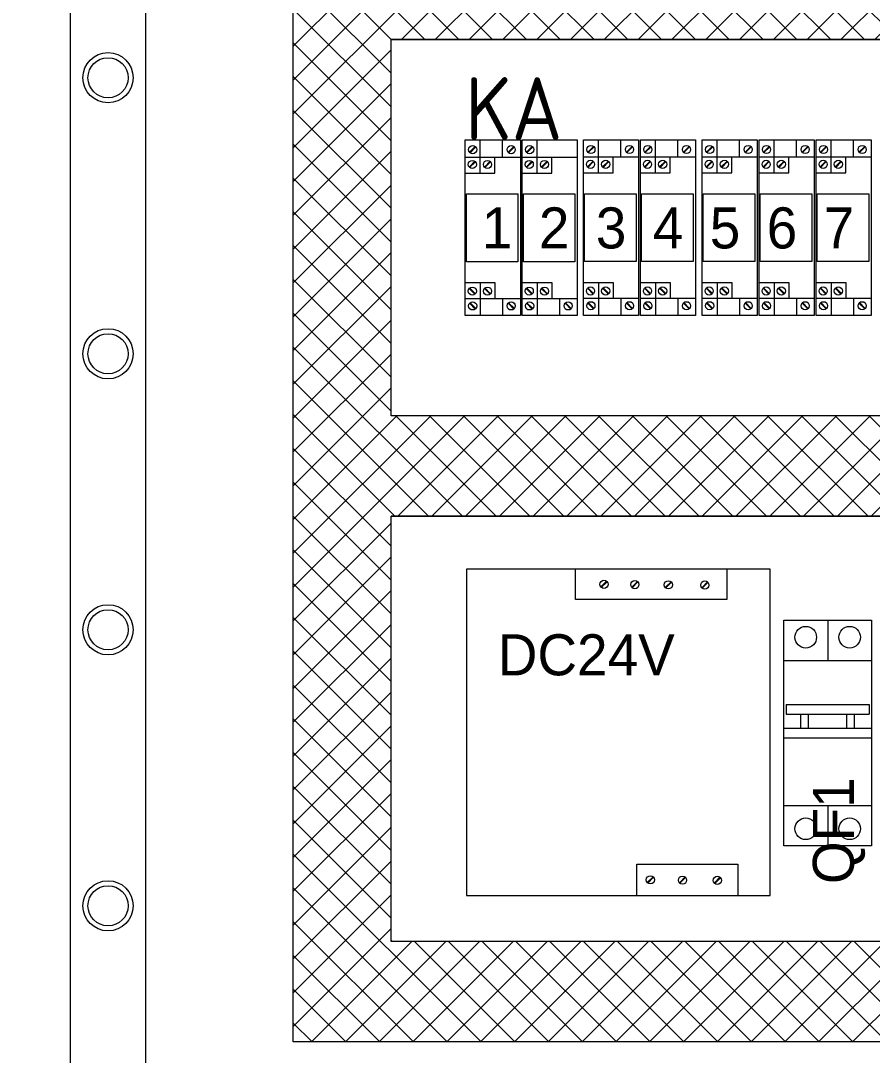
# Model space of a CAD drawing. Header units: millimetres. Extents: x 43457 to 72822, y 60284 to 123188.
# Drawn here: x 44166.6 to 44506, y 61870.8 to 62283.1 of the extents above; entities that cross this region are included whole.
import ezdxf

# ---------------------------------------------------------------- set-up
doc = ezdxf.new("R2010")
doc.units = ezdxf.units.MM
doc.header["$LTSCALE"] = 10
doc.header["$PDSIZE"] = -5
doc.layers.get('Defpoints').update_dxf_attribs({"lineweight": 18})
doc.layers.add('1轮廓实线层', color=7, linetype='Continuous', lineweight=18)
doc.layers.add('6文字层', color=3, linetype='Continuous', lineweight=18)
doc.styles.get("Standard").update_dxf_attribs({"font": 'isocp.shx', "width": 0.707, "bigfont": 'hztxt.shx'})
doc.styles.add('TH_GBDIM', font='', dxfattribs={"width": 0.8})
doc.styles.add('样式 1', font='', dxfattribs={"width": 0.9})
doc.styles.get('TH_GBDIM').set_extended_font_data('幼圆')
doc.styles.get('样式 1').set_extended_font_data('幼圆')
doc.dimstyles.new('TH_GBDIM', dxfattribs={"dimtxt": 3, "dimasz": 2.5, "dimexe": 2, "dimexo": 0, "dimgap": 1.5, "dimtad": 1, "dimdec": 1, "dimzin": 0, "dimdsep": 46, "dimtxsty": 'TH_GBDIM', "dimcen": 2.5, "dimdle": 5, "dimclrd": 4, "dimclre": 4, "dimclrt": 3, "dimadec": 0, "dimazin": 0, "dimtfac": 0.714286, "dimtdec": 1, "dimtmove": 0, "dimatfit": 3, "dimfxl": 1, "dimtolj": 1, "dimarcsym": 0})

# ---------------------------------------------------------------- blocks, each defined once
blk = doc.blocks.new('*D20')
at = {"layer": '1轮廓实线层', "color": 4, "linetype": 'Continuous', "lineweight": -2}
for p, q in [((44261.86, 62605.37), (44130.59, 62605.37)), ((44132.59, 62602.87), (44132.59, 61807.87)), ((44261.86, 61805.37), (44130.59, 61805.37))]:
    blk.add_line(p, q, dxfattribs=at)
at = {"layer": '1轮廓实线层', "color": 4}
for points in [[(44132.17, 62602.87), (44133.01, 62602.87), (44132.59, 62605.37)], [(44132.17, 61807.87), (44133.01, 61807.87), (44132.59, 61805.37)]]:
    blk.add_solid(points, dxfattribs=at)
at = {"layer": 'Defpoints', "color": 0}
for p in [(44261.86, 62605.37), (44132.59, 61805.37), (44261.86, 61805.37)]:
    blk.add_point(p, dxfattribs=at)
at = {"layer": '1轮廓实线层', "color": 3, "insert": (44106.09, 62205.37), "char_height": 50, "attachment_point": 5, "rotation": 90, "style": 'TH_GBDIM'}
blk.add_mtext('\\A1;800.0', dxfattribs=at)

msp = doc.modelspace()

# ---------------------------------------------------------------- hatches: boundary and pattern name
at = {"layer": '1轮廓实线层'}
h = msp.add_hatch(dxfattribs=at)
h.set_pattern_fill('ANSI37', color=4, scale=3, style=0)
h.set_pattern_definition([(45, (4295.804, 0), (-6.7351921, 6.7351921), []), (135, (4295.804, 0), (-6.7351921, -6.7351921), [])])
h.paths.add_polyline_path([(44314.25, 62495.65), (45057.67, 62495.65), (45057.67, 62315.64), (44314.25, 62315.64)], flags=16)
h.paths.add_polyline_path([(44314.23, 62275.64), (45057.67, 62275.64), (45057.67, 62125.64), (44314.23, 62125.64)], flags=16)
h.paths.add_polyline_path([(44314.23, 62085.64), (45057.67, 62085.64), (45057.67, 61916.1), (44314.23, 61916.1)], flags=16)
h.paths.add_polyline_path([(44275.23, 62534.64), (45097.67, 62534.64), (45097.67, 61876.11), (44275.23, 61876.11)])

# ---------------------------------------------------------------- linework, layer by layer
for p, q in [((45057.67, 62275.64), (44314.23, 62275.64)), ((45057.67, 62125.64), (44314.23, 62125.64)), ((45057.67, 62085.64), (44314.23, 62085.64)), ((44465.23, 62064.5), (44344.23, 62064.5)), ((44344.23, 62064.5), (44344.23, 61934.5)), ((44465.23, 61934.5), (44465.23, 62064.5)), ((44397.79, 62057.44), (44400.09, 62059.73)), ((44397.99, 62057.23), (44400.29, 62059.53)), ((44410.1, 62057.33), (44412.4, 62059.63)), ((44410.3, 62057.13), (44412.6, 62059.43)), ((44423.47, 62057.23), (44425.77, 62059.53)), ((44423.68, 62057.03), (44425.97, 62059.33)), ((44438, 62057.13), (44440.3, 62059.43)), ((44438.2, 62056.93), (44440.5, 62059.23)), ((44470.7, 62044.23), (44488.2, 62044.23)), ((44470.7, 61954.23), (44470.7, 62044.23)), ((44488.2, 62044.23), (44505.7, 62044.23)), ((44488.2, 62044.23), (44488.2, 62028.09)), ((44505.7, 62044.23), (44505.7, 61954.23)), ((44470.7, 62028.09), (44505.7, 62028.09)), ((44471.6, 62010.64), (44504.79, 62010.64)), ((44471.6, 62010.64), (44471.6, 62006.68)), ((44504.79, 62010.64), (44504.79, 62006.68)), ((44471.6, 62006.68), (44504.79, 62006.68)), ((44477.52, 62001.21), (44477.52, 62006.68)), ((44480.53, 62001.21), (44480.53, 62006.68)), ((44495.86, 62001.21), (44495.86, 62006.68)), ((44498.88, 62001.21), (44498.88, 62006.68)), ((44470.7, 62001.21), (44505.7, 62001.21)), ((44470.7, 61997.25), (44505.7, 61997.25)), ((44470.7, 61970.38), (44505.7, 61970.38)), ((44488.2, 61970.38), (44488.2, 61954.23)), ((44488.2, 61954.23), (44470.7, 61954.23)), ((44505.7, 61954.23), (44488.2, 61954.23)), ((44416.31, 61939.66), (44418.61, 61941.95)), ((44416.51, 61939.45), (44418.81, 61941.75)), ((44429.1, 61939.55), (44431.4, 61941.85)), ((44429.3, 61939.35), (44431.6, 61941.65)), ((44442.97, 61939.45), (44445.27, 61941.75)), ((44443.18, 61939.25), (44445.47, 61941.55)), ((44344.23, 61934.5), (44465.23, 61934.5))]:
    msp.add_line(p, q, dxfattribs=at)
at = {"layer": '1轮廓实线层', "lineweight": 13}
for p, q in [((44343.74, 62235.58), (44365.74, 62235.58)), ((44343.74, 62165.58), (44343.74, 62235.58)), ((44345.47, 62230.68), (44347.77, 62232.97)), ((44345.68, 62230.47), (44347.97, 62232.77)), ((44349.77, 62229.9), (44349.77, 62235.58)), ((44358.69, 62228.75), (44358.69, 62235.58)), ((44360.85, 62230.68), (44363.15, 62232.97)), ((44361.06, 62230.47), (44363.35, 62232.77)), ((44365.74, 62235.58), (44365.74, 62165.58)), ((44366.44, 62235.58), (44388.44, 62235.58)), ((44366.44, 62165.58), (44366.44, 62235.58)), ((44368.17, 62230.68), (44370.47, 62232.97)), ((44368.38, 62230.47), (44370.67, 62232.77)), ((44372.48, 62229.9), (44372.48, 62235.58)), ((44388.44, 62235.58), (44388.44, 62165.58)), ((44390.87, 62235.64), (44412.87, 62235.64)), ((44390.87, 62165.64), (44390.87, 62235.64)), ((44392.6, 62230.73), (44394.9, 62233.03)), ((44392.8, 62230.53), (44395.1, 62232.83)), ((44396.9, 62229.95), (44396.9, 62235.64)), ((44405.81, 62228.8), (44405.81, 62235.64)), ((44407.98, 62230.73), (44410.28, 62233.03)), ((44408.18, 62230.53), (44410.48, 62232.83)), ((44412.87, 62235.64), (44412.87, 62165.64)), ((44413.57, 62235.64), (44435.57, 62235.64)), ((44413.57, 62165.64), (44413.57, 62235.64)), ((44415.3, 62230.73), (44417.6, 62233.03)), ((44415.5, 62230.53), (44417.8, 62232.83)), ((44419.6, 62229.95), (44419.6, 62235.64)), ((44428.51, 62228.8), (44428.51, 62235.64)), ((44430.68, 62230.73), (44432.98, 62233.03)), ((44430.88, 62230.53), (44433.18, 62232.83)), ((44435.57, 62235.64), (44435.57, 62165.64)), ((44438.15, 62235.64), (44460.15, 62235.64)), ((44438.15, 62165.64), (44438.15, 62235.64)), ((44439.89, 62230.73), (44442.18, 62233.03)), ((44440.09, 62230.53), (44442.39, 62232.83)), ((44444.19, 62229.95), (44444.19, 62235.64)), ((44453.1, 62228.8), (44453.1, 62235.64)), ((44455.27, 62230.73), (44457.57, 62233.03)), ((44455.47, 62230.53), (44457.77, 62232.83)), ((44460.15, 62235.64), (44460.15, 62165.64)), ((44460.85, 62235.64), (44482.85, 62235.64)), ((44460.85, 62165.64), (44460.85, 62235.64)), ((44462.59, 62230.73), (44464.89, 62233.03)), ((44462.79, 62230.53), (44465.09, 62232.83)), ((44466.89, 62229.95), (44466.89, 62235.64)), ((44475.8, 62228.8), (44475.8, 62235.64)), ((44477.97, 62230.73), (44480.27, 62233.03)), ((44478.17, 62230.53), (44480.47, 62232.83)), ((44482.85, 62235.64), (44482.85, 62165.64)), ((44483.55, 62235.64), (44505.55, 62235.64)), ((44483.55, 62165.64), (44483.55, 62235.64)), ((44485.29, 62230.73), (44487.59, 62233.03)), ((44485.49, 62230.53), (44487.79, 62232.83)), ((44489.59, 62229.95), (44489.59, 62235.64)), ((44498.5, 62228.8), (44498.5, 62235.64)), ((44500.67, 62230.73), (44502.97, 62233.03)), ((44500.87, 62230.53), (44503.17, 62232.83)), ((44505.55, 62235.64), (44505.55, 62165.64)), ((44343.74, 62228.75), (44365.74, 62228.75)), ((44349.77, 62222.4), (44349.77, 62229.9)), ((44355.61, 62222.4), (44355.61, 62228.75)), ((44366.44, 62228.75), (44388.44, 62228.75)), ((44372.48, 62222.4), (44372.48, 62229.9)), ((44378.31, 62222.4), (44378.31, 62228.75)), ((44390.87, 62228.8), (44412.87, 62228.8)), ((44396.9, 62222.46), (44396.9, 62229.95)), ((44402.74, 62222.46), (44402.74, 62228.8)), ((44413.57, 62228.8), (44435.57, 62228.8)), ((44419.6, 62222.46), (44419.6, 62229.95)), ((44425.44, 62222.46), (44425.44, 62228.8)), ((44438.15, 62228.8), (44460.15, 62228.8)), ((44444.19, 62222.46), (44444.19, 62229.95)), ((44450.03, 62222.46), (44450.03, 62228.8)), ((44460.85, 62228.8), (44482.85, 62228.8)), ((44466.89, 62222.46), (44466.89, 62229.95)), ((44472.73, 62222.46), (44472.73, 62228.8)), ((44483.55, 62228.8), (44505.55, 62228.8)), ((44489.59, 62222.46), (44489.59, 62229.95)), ((44495.43, 62222.46), (44495.43, 62228.8)), ((44345.33, 62224.77), (44347.62, 62227.07)), ((44345.53, 62224.57), (44347.83, 62226.87)), ((44351.39, 62224.77), (44353.69, 62227.07)), ((44351.59, 62224.57), (44353.89, 62226.87)), ((44368.03, 62224.77), (44370.33, 62227.07)), ((44368.23, 62224.57), (44370.53, 62226.87)), ((44374.09, 62224.77), (44376.39, 62227.07)), ((44374.29, 62224.57), (44376.59, 62226.87)), ((44392.45, 62224.83), (44394.75, 62227.13)), ((44392.65, 62224.63), (44394.95, 62226.93)), ((44398.51, 62224.83), (44400.81, 62227.13)), ((44398.72, 62224.63), (44401.01, 62226.93)), ((44415.15, 62224.83), (44417.45, 62227.13)), ((44415.35, 62224.63), (44417.65, 62226.93)), ((44421.21, 62224.83), (44423.51, 62227.13)), ((44421.42, 62224.63), (44423.71, 62226.93)), ((44439.74, 62224.83), (44442.04, 62227.13)), ((44439.94, 62224.63), (44442.24, 62226.93)), ((44445.8, 62224.83), (44448.1, 62227.13)), ((44446, 62224.63), (44448.3, 62226.93)), ((44462.44, 62224.83), (44464.74, 62227.13)), ((44462.64, 62224.63), (44464.94, 62226.93)), ((44468.5, 62224.83), (44470.8, 62227.13)), ((44468.7, 62224.63), (44471, 62226.93)), ((44485.14, 62224.83), (44487.44, 62227.13)), ((44485.34, 62224.63), (44487.64, 62226.93)), ((44491.2, 62224.83), (44493.5, 62227.13)), ((44491.4, 62224.63), (44493.7, 62226.93)), ((44343.74, 62222.4), (44355.61, 62222.4)), ((44366.44, 62222.4), (44378.31, 62222.4)), ((44390.87, 62222.46), (44402.74, 62222.46)), ((44413.57, 62222.46), (44425.44, 62222.46)), ((44438.15, 62222.46), (44450.03, 62222.46)), ((44460.85, 62222.46), (44472.73, 62222.46)), ((44483.55, 62222.46), (44495.43, 62222.46)), ((44343.74, 62178.77), (44355.61, 62178.77)), ((44349.77, 62178.77), (44349.77, 62171.27)), ((44355.61, 62178.77), (44355.61, 62172.42)), ((44366.44, 62178.77), (44378.31, 62178.77)), ((44372.48, 62178.77), (44372.48, 62171.27)), ((44378.31, 62178.77), (44378.31, 62172.42)), ((44390.87, 62178.82), (44402.74, 62178.82)), ((44396.9, 62178.82), (44396.9, 62171.33)), ((44402.74, 62178.82), (44402.74, 62172.47)), ((44413.57, 62178.82), (44425.44, 62178.82)), ((44419.6, 62178.82), (44419.6, 62171.33)), ((44425.44, 62178.82), (44425.44, 62172.47)), ((44438.15, 62178.82), (44450.03, 62178.82)), ((44444.19, 62178.82), (44444.19, 62171.33)), ((44450.03, 62178.82), (44450.03, 62172.47)), ((44460.85, 62178.82), (44472.73, 62178.82)), ((44466.89, 62178.82), (44466.89, 62171.33)), ((44472.73, 62178.82), (44472.73, 62172.47)), ((44483.55, 62178.82), (44495.43, 62178.82)), ((44489.59, 62178.82), (44489.59, 62171.33)), ((44495.43, 62178.82), (44495.43, 62172.47)), ((44345.33, 62176.39), (44347.62, 62174.09)), ((44345.53, 62176.59), (44347.83, 62174.3)), ((44351.39, 62176.39), (44353.69, 62174.09)), ((44351.59, 62176.59), (44353.89, 62174.3)), ((44368.03, 62176.39), (44370.33, 62174.09)), ((44368.23, 62176.59), (44370.53, 62174.3)), ((44374.09, 62176.39), (44376.39, 62174.09)), ((44374.29, 62176.59), (44376.59, 62174.3)), ((44392.45, 62176.45), (44394.75, 62174.15)), ((44392.65, 62176.65), (44394.95, 62174.35)), ((44398.51, 62176.45), (44400.81, 62174.15)), ((44398.72, 62176.65), (44401.01, 62174.35)), ((44415.15, 62176.45), (44417.45, 62174.15)), ((44415.35, 62176.65), (44417.65, 62174.35)), ((44421.21, 62176.45), (44423.51, 62174.15)), ((44421.42, 62176.65), (44423.71, 62174.35)), ((44439.74, 62176.45), (44442.04, 62174.15)), ((44439.94, 62176.65), (44442.24, 62174.35)), ((44445.8, 62176.45), (44448.1, 62174.15)), ((44446, 62176.65), (44448.3, 62174.35)), ((44462.44, 62176.45), (44464.74, 62174.15)), ((44462.64, 62176.65), (44464.94, 62174.35)), ((44468.5, 62176.45), (44470.8, 62174.15)), ((44468.7, 62176.65), (44471, 62174.35)), ((44485.14, 62176.45), (44487.44, 62174.15)), ((44485.34, 62176.65), (44487.64, 62174.35)), ((44491.2, 62176.45), (44493.5, 62174.15)), ((44491.4, 62176.65), (44493.7, 62174.35)), ((44343.74, 62172.42), (44365.74, 62172.42)), ((44345.47, 62170.49), (44347.77, 62168.19)), ((44345.68, 62170.69), (44347.97, 62168.39)), ((44349.77, 62171.27), (44349.77, 62165.58)), ((44358.69, 62172.42), (44358.69, 62165.58)), ((44360.85, 62170.49), (44363.15, 62168.19)), ((44361.06, 62170.69), (44363.35, 62168.39)), ((44366.44, 62172.42), (44388.44, 62172.42)), ((44368.17, 62170.49), (44370.47, 62168.19)), ((44368.38, 62170.69), (44370.67, 62168.39)), ((44372.48, 62171.27), (44372.48, 62165.58)), ((44381.39, 62172.42), (44381.39, 62165.58)), ((44383.56, 62170.49), (44385.85, 62168.19)), ((44383.76, 62170.69), (44386.05, 62168.39)), ((44390.87, 62172.47), (44412.87, 62172.47)), ((44392.6, 62170.55), (44394.9, 62168.25)), ((44392.8, 62170.75), (44395.1, 62168.45)), ((44396.9, 62171.33), (44396.9, 62165.64)), ((44405.81, 62172.47), (44405.81, 62165.64)), ((44407.98, 62170.55), (44410.28, 62168.25)), ((44408.18, 62170.75), (44410.48, 62168.45)), ((44413.57, 62172.47), (44435.57, 62172.47)), ((44415.3, 62170.55), (44417.6, 62168.25)), ((44415.5, 62170.75), (44417.8, 62168.45)), ((44419.6, 62171.33), (44419.6, 62165.64)), ((44428.51, 62172.47), (44428.51, 62165.64)), ((44430.68, 62170.55), (44432.98, 62168.25)), ((44430.88, 62170.75), (44433.18, 62168.45)), ((44438.15, 62172.47), (44460.15, 62172.47)), ((44439.89, 62170.55), (44442.18, 62168.25)), ((44440.09, 62170.75), (44442.39, 62168.45)), ((44444.19, 62171.33), (44444.19, 62165.64)), ((44453.1, 62172.47), (44453.1, 62165.64)), ((44455.27, 62170.55), (44457.57, 62168.25)), ((44455.47, 62170.75), (44457.77, 62168.45)), ((44460.85, 62172.47), (44482.85, 62172.47)), ((44462.59, 62170.55), (44464.89, 62168.25)), ((44462.79, 62170.75), (44465.09, 62168.45)), ((44466.89, 62171.33), (44466.89, 62165.64)), ((44475.8, 62172.47), (44475.8, 62165.64)), ((44477.97, 62170.55), (44480.27, 62168.25)), ((44478.17, 62170.75), (44480.47, 62168.45)), ((44483.55, 62172.47), (44505.55, 62172.47)), ((44485.29, 62170.55), (44487.59, 62168.25)), ((44485.49, 62170.75), (44487.79, 62168.45)), ((44489.59, 62171.33), (44489.59, 62165.64)), ((44498.5, 62172.47), (44498.5, 62165.64)), ((44500.67, 62170.55), (44502.97, 62168.25)), ((44500.87, 62170.75), (44503.17, 62168.45)), ((44365.74, 62165.58), (44343.74, 62165.58)), ((44388.44, 62165.58), (44366.44, 62165.58)), ((44412.87, 62165.64), (44390.87, 62165.64)), ((44435.57, 62165.64), (44413.57, 62165.64)), ((44460.15, 62165.64), (44438.15, 62165.64)), ((44482.85, 62165.64), (44460.85, 62165.64)), ((44505.55, 62165.64), (44483.55, 62165.64))]:
    msp.add_line(p, q, dxfattribs=at)
at = {"layer": '1轮廓实线层'}
for points in [[(44186.45, 62595.37, -0.414214), (44196.45, 62605.37), (45176.45, 62605.37, -0.414214), (45186.45, 62595.37), (45186.45, 61815.37, -0.414214), (45176.45, 61805.37), (44196.45, 61805.37, -0.414214), (44186.45, 61815.37)], [(44216.45, 62565.37, -0.414214), (44226.45, 62575.37), (45146.45, 62575.37, -0.414214), (45156.45, 62565.37), (45156.45, 61845.37, -0.414214), (45146.45, 61835.37), (44226.45, 61835.37, -0.414214), (44216.45, 61845.37)]]:
    msp.add_lwpolyline(points, format="xyb", close=True, dxfattribs=at)
for points in [[(44275.23, 62534.64), (45097.67, 62534.64), (45097.67, 61876.11), (44275.23, 61876.11)], [(44314.23, 62275.64), (45057.67, 62275.64), (45057.67, 62125.64), (44314.23, 62125.64)], [(44314.23, 62085.64), (45057.67, 62085.64), (45057.67, 61916.1), (44314.23, 61916.1)]]:
    msp.add_lwpolyline(points, close=True, dxfattribs=at)
for points in [[(44314.23, 62125.64), (44314.23, 62275.64)], [(44448.05, 62064.5), (44448.05, 62052.47), (44387.77, 62052.47), (44387.77, 62064.5)], [(44412.1, 61934.5), (44412.1, 61946.91), (44452.38, 61946.91), (44452.38, 61934.5)]]:
    msp.add_lwpolyline(points, dxfattribs=at)
at = {"layer": '1轮廓实线层', "lineweight": 13}
for points in [[(44344.23, 62214.1), (44364.74, 62214.1), (44364.74, 62187.07), (44344.23, 62187.07)], [(44366.93, 62214.1), (44387.44, 62214.1), (44387.44, 62187.07), (44366.93, 62187.07)], [(44391.35, 62214.15), (44411.86, 62214.15), (44411.86, 62187.13), (44391.35, 62187.13)], [(44414.05, 62214.15), (44434.57, 62214.15), (44434.57, 62187.13), (44414.05, 62187.13)], [(44438.64, 62214.15), (44459.15, 62214.15), (44459.15, 62187.13), (44438.64, 62187.13)], [(44461.34, 62214.15), (44481.85, 62214.15), (44481.85, 62187.13), (44461.34, 62187.13)], [(44484.04, 62214.15), (44504.55, 62214.15), (44504.55, 62187.13), (44484.04, 62187.13)]]:
    msp.add_lwpolyline(points, close=True, dxfattribs=at)
at = {"layer": '1轮廓实线层'}
msp.add_lwpolyline([(45057.67, 62085.64), (45057.67, 61917.11, -0.414214), (45056.67, 61916.11), (44315.23, 61916.11, -0.414214), (44314.23, 61917.11), (44314.23, 62085.64)], format="xyb", dxfattribs=at)
for centre, radius in [((44201.45, 62260.37), 10), ((44201.45, 62260.37), 8), ((44201.45, 62150.37), 10), ((44201.45, 62150.37), 8), ((44399.04, 62058.48), 1.63), ((44411.35, 62058.38), 1.63), ((44424.72, 62058.28), 1.63), ((44439.25, 62058.18), 1.63), ((44201.45, 62040.37), 10), ((44201.45, 62040.37), 8), ((44479.45, 62037.4), 4.3), ((44496.95, 62037.4), 4.3), ((44479.45, 61961.06), 4.3), ((44496.95, 61961.06), 4.3), ((44201.45, 61930.37), 10), ((44417.56, 61940.7), 1.63), ((44430.35, 61940.6), 1.63), ((44444.22, 61940.5), 1.63), ((44201.45, 61930.37), 8)]:
    msp.add_circle(centre, radius, dxfattribs=at)
at = {"layer": '1轮廓实线层', "lineweight": 13}
for centre in [(44346.72, 62231.72), (44362.1, 62231.72), (44369.42, 62231.72), (44393.85, 62231.78), (44409.23, 62231.78), (44416.55, 62231.78), (44431.93, 62231.78), (44441.14, 62231.78), (44456.52, 62231.78), (44463.84, 62231.78), (44479.22, 62231.78), (44486.54, 62231.78), (44501.92, 62231.78), (44346.58, 62225.82), (44352.64, 62225.82), (44369.28, 62225.82), (44375.34, 62225.82), (44393.7, 62225.88), (44399.76, 62225.88), (44416.4, 62225.88), (44422.46, 62225.88), (44440.99, 62225.88), (44447.05, 62225.88), (44463.69, 62225.88), (44469.75, 62225.88), (44486.39, 62225.88), (44492.45, 62225.88), (44346.58, 62175.34), (44352.64, 62175.34), (44369.28, 62175.34), (44375.34, 62175.34), (44393.7, 62175.4), (44399.76, 62175.4), (44416.4, 62175.4), (44422.46, 62175.4), (44440.99, 62175.4), (44447.05, 62175.4), (44463.69, 62175.4), (44469.75, 62175.4), (44486.39, 62175.4), (44492.45, 62175.4), (44346.72, 62169.44), (44362.1, 62169.44), (44369.42, 62169.44), (44384.8, 62169.44), (44393.85, 62169.5), (44409.23, 62169.5), (44416.55, 62169.5), (44431.93, 62169.5), (44441.14, 62169.5), (44456.52, 62169.5), (44463.84, 62169.5), (44479.22, 62169.5), (44486.54, 62169.5), (44501.92, 62169.5)]:
    msp.add_circle(centre, 1.63, dxfattribs=at)

# ---------------------------------------------------------------- texts
at = {"layer": '6文字层'}
msp.add_text('KA', height=25, dxfattribs=at).set_placement((44343.74, 62235.58))
at = {"layer": '6文字层', "style": '样式 1'}
for s, height, p in [('1', 16.36, (44350.41, 62192.34)), ('2', 16.36, (44373.11, 62192.34)), ('3', 16.36, (44395.81, 62192.34)), ('4', 16.36, (44418.51, 62192.34)), ('5', 16.36, (44441.21, 62192.34)), ('6', 16.36, (44463.91, 62192.34)), ('7', 16.36, (44486.61, 62192.34)), ('DC24V', 16.361, (44356.73, 62022.21))]:
    msp.add_text(s, height=height, dxfattribs=at).set_placement(p)
msp.add_text('QF1', height=16.361, rotation=90, dxfattribs=at).set_placement((44498.65, 61939.03))

# ---------------------------------------------------------------- dimensions: what is measured, and where the dimension line sits
at = {"layer": '1轮廓实线层', "color": 4}
dim = msp.add_linear_dim(base=(44132.59, 61805.37), p1=(44261.86, 62605.37), p2=(44261.86, 61805.37), angle=90, dimstyle='TH_GBDIM', override={"dimtxt": 50, "dimarcsym": 1}, dxfattribs=at)
dim.commit()
dim.dimension.update_dxf_attribs({"geometry": '*D20', "text_midpoint": (44106.09, 62205.37)})

doc.saveas('drawing.dxf')
